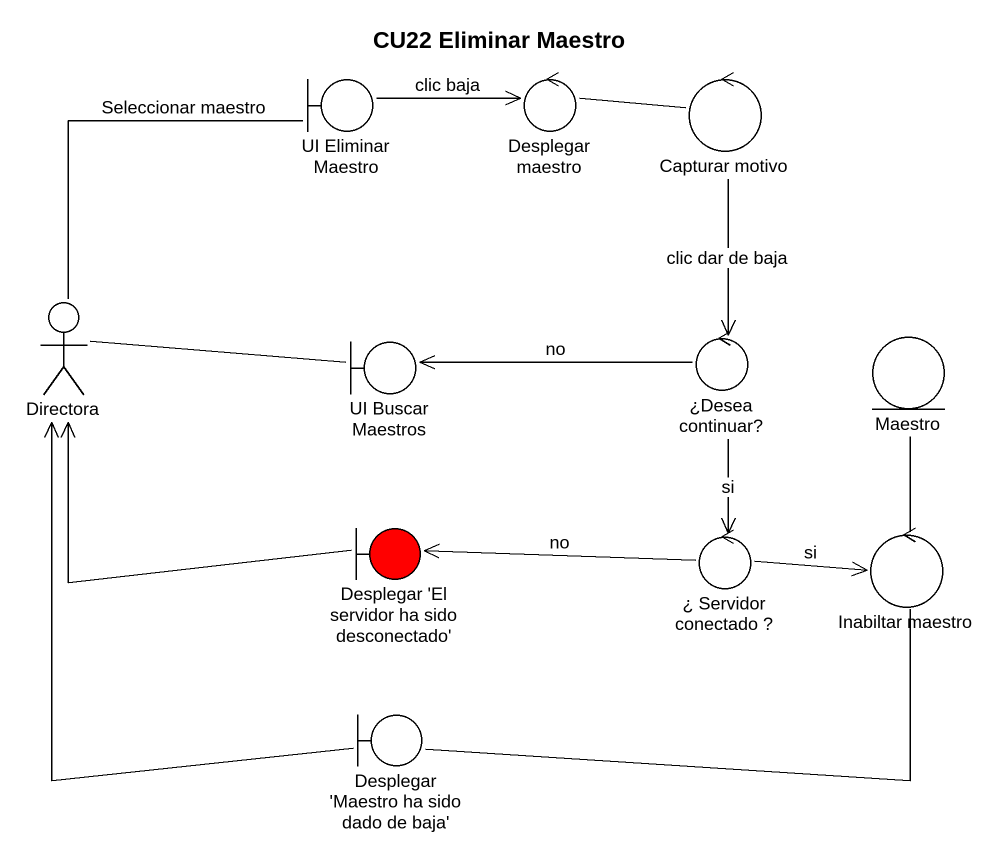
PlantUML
@startuml
title CU22 Eliminar Maestro
boundary "UI Eliminar Maestro" as UI_Eliminar_Maestro
control "Desplegar maestro" as Desplegar_maestro
control "Capturar motivo" as Capturar_motivo
actor Directora
boundary "UI Buscar Maestros" as UI_Buscar_Maestros
control "¿Desea continuar?" as Desea_continuar
entity Maestro
boundary "Desplegar 'El servidor ha sido desconectado'" as Desplegar_El_servidor_ha #FF0000
control "Inabiltar maestro" as Inabiltar_maestro
control "¿ Servidor conectado ?" as Servidor_conectado
boundary "Desplegar 'Maestro ha sido dado de baja'" as Desplegar_Maestro_ha_sido
UI_Eliminar_Maestro -right-> Desplegar_maestro : clic baja
Desplegar_maestro -right- Capturar_motivo
Capturar_motivo --> Desea_continuar : clic dar de baja
Directora -up- UI_Eliminar_Maestro : Seleccionar maestro
Directora -right- UI_Buscar_Maestros
Desea_continuar -left-> UI_Buscar_Maestros : no
Desea_continuar --> Servidor_conectado : si
Maestro -- Inabiltar_maestro
Desplegar_El_servidor_ha -up-> Directora
Inabiltar_maestro -left- Desplegar_Maestro_ha_sido
Servidor_conectado -left-> Desplegar_El_servidor_ha : no
Servidor_conectado -right-> Inabiltar_maestro : si
Desplegar_Maestro_ha_sido -up-> Directora
@enduml
